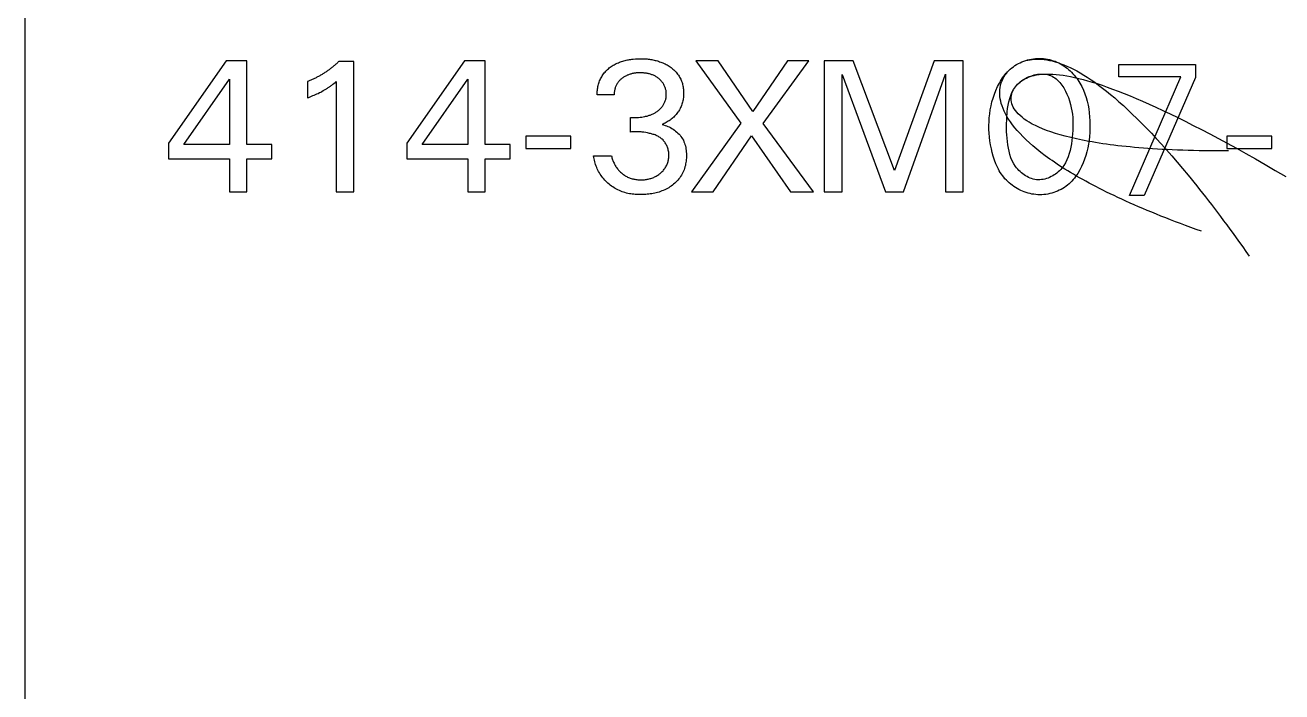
# Model space of a CAD drawing. Extents: x 430 to 1632, y -19 to 271.
# Drawn here: x 1216 to 1232.31, y 249.91 to 258.56 of the extents above; entities that cross this region are included whole.
import ezdxf

# ---------------------------------------------------------------- set-up
doc = ezdxf.new("R2010")
doc.units = 0
doc.header["$LTSCALE"] = 5
doc.header["$MEASUREMENT"] = 0
doc.layers.get('0').update_dxf_attribs({"linetype": 'CONTINUOUS'})

msp = doc.modelspace()

# ---------------------------------------------------------------- linework, layer by layer
at = {"linetype": 'Continuous'}
for p, q in [((1215.996, 143.852), (1215.996, 270.852)), ((1218.607, 258.102), (1217.857, 257.032)), ((1218.875, 258.102), (1218.607, 258.102)), ((1218.875, 257.013), (1218.875, 258.102)), ((1220.262, 258.093), (1220.069, 258.093)), ((1220.262, 256.402), (1220.262, 258.093)), ((1221.7, 258.102), (1220.951, 257.032)), ((1221.969, 258.102), (1221.7, 258.102)), ((1221.969, 257.013), (1221.969, 258.102)), ((1224.702, 258.102), (1225.287, 257.293)), ((1224.992, 258.102), (1224.702, 258.102)), ((1225.444, 257.442), (1224.992, 258.102)), ((1225.893, 258.102), (1225.444, 257.442)), ((1225.578, 257.288), (1226.17, 258.102)), ((1226.17, 258.102), (1225.893, 258.102)), ((1226.369, 258.102), (1226.369, 256.402)), ((1226.746, 258.102), (1226.369, 258.102)), ((1227.28, 256.679), (1226.746, 258.102)), ((1227.797, 258.102), (1227.28, 256.679)), ((1228.174, 258.102), (1227.797, 258.102)), ((1228.174, 256.402), (1228.174, 258.102)), ((1226.602, 256.402), (1226.602, 257.924)), ((1226.602, 257.924), (1227.162, 256.402)), ((1227.396, 256.402), (1227.941, 257.926)), ((1227.941, 257.926), (1227.941, 256.402)), ((1230.193, 257.892), (1230.193, 258.051)), ((1230.193, 258.051), (1231.187, 258.051)), ((1231.187, 258.051), (1231.187, 257.883)), ((1218.056, 257.013), (1218.647, 257.86)), ((1218.647, 257.86), (1218.647, 257.013)), ((1219.662, 257.831), (1219.662, 257.619)), ((1220.034, 257.83), (1220.034, 256.402)), ((1221.15, 257.013), (1221.741, 257.86)), ((1221.741, 257.86), (1221.741, 257.013)), ((1230.999, 257.892), (1230.193, 257.892)), ((1230.33, 256.352), (1230.999, 257.892)), ((1231.187, 257.883), (1230.522, 256.352)), ((1223.643, 257.66), (1223.422, 257.66)), ((1223.856, 257.176), (1223.856, 257.366)), ((1225.287, 257.293), (1224.645, 256.402)), ((1226.229, 256.402), (1225.578, 257.288)), ((1222.496, 257.122), (1222.496, 256.961)), ((1223.081, 257.122), (1222.496, 257.122)), ((1223.081, 256.961), (1223.081, 257.122)), ((1224.929, 256.402), (1225.425, 257.126)), ((1225.425, 257.126), (1225.932, 256.402)), ((1231.596, 257.122), (1231.596, 256.961)), ((1232.181, 257.122), (1231.596, 257.122)), ((1232.181, 256.961), (1232.181, 257.122)), ((1217.857, 257.032), (1217.857, 256.828)), ((1218.647, 257.013), (1218.056, 257.013)), ((1219.197, 257.013), (1218.875, 257.013)), ((1219.197, 256.828), (1219.197, 257.013)), ((1220.951, 257.032), (1220.951, 256.828)), ((1221.741, 257.013), (1221.15, 257.013)), ((1222.291, 257.013), (1221.969, 257.013)), ((1222.291, 256.828), (1222.291, 257.013)), ((1222.496, 256.961), (1223.081, 256.961)), ((1231.596, 256.961), (1232.181, 256.961)), ((1217.857, 256.828), (1218.647, 256.828)), ((1218.647, 256.828), (1218.647, 256.402)), ((1218.875, 256.402), (1218.875, 256.828)), ((1218.875, 256.828), (1219.197, 256.828)), ((1220.951, 256.828), (1221.741, 256.828)), ((1221.741, 256.828), (1221.741, 256.402)), ((1221.969, 256.402), (1221.969, 256.828)), ((1221.969, 256.828), (1222.291, 256.828)), ((1223.374, 256.866), (1223.607, 256.866)), ((1218.647, 256.402), (1218.875, 256.402)), ((1220.034, 256.402), (1220.262, 256.402)), ((1221.741, 256.402), (1221.969, 256.402)), ((1224.645, 256.402), (1224.929, 256.402)), ((1225.932, 256.402), (1226.229, 256.402)), ((1226.369, 256.402), (1226.602, 256.402)), ((1227.162, 256.402), (1227.396, 256.402)), ((1227.941, 256.402), (1228.174, 256.402)), ((1230.522, 256.352), (1230.33, 256.352))]:
    msp.add_line(p, q, dxfattribs=at)
at = {"color": 7, "linetype": 'Continuous'}
msp.add_line((1215.996, -17.648), (1215.996, 269.352), dxfattribs=at)
at = {"linetype": 'Continuous'}
for points in [[(1220.069, 258.093), (1220.061, 258.085), (1220.053, 258.077), (1220.045, 258.07), (1220.037, 258.062), (1220.029, 258.055), (1220.02, 258.048), (1220.012, 258.041), (1220.003, 258.033), (1219.995, 258.026), (1219.986, 258.019), (1219.978, 258.012), (1219.969, 258.006), (1219.96, 257.999), (1219.951, 257.992), (1219.942, 257.985), (1219.934, 257.979), (1219.925, 257.973), (1219.915, 257.966), (1219.906, 257.96), (1219.897, 257.954), (1219.888, 257.948), (1219.879, 257.942), (1219.869, 257.936), (1219.86, 257.93), (1219.85, 257.924), (1219.841, 257.918), (1219.831, 257.913), (1219.822, 257.907), (1219.812, 257.902), (1219.802, 257.896), (1219.793, 257.891), (1219.783, 257.886), (1219.773, 257.881), (1219.763, 257.876), (1219.753, 257.871), (1219.743, 257.866), (1219.733, 257.862), (1219.723, 257.857), (1219.713, 257.852), (1219.703, 257.848), (1219.693, 257.844), (1219.683, 257.839), (1219.672, 257.835), (1219.662, 257.831)], [(1223.422, 257.66), (1223.422, 257.675), (1223.423, 257.69), (1223.423, 257.705), (1223.425, 257.721), (1223.427, 257.736), (1223.429, 257.751), (1223.432, 257.766), (1223.435, 257.781), (1223.439, 257.796), (1223.443, 257.81), (1223.448, 257.825), (1223.453, 257.839), (1223.459, 257.853), (1223.465, 257.867), (1223.472, 257.88), (1223.48, 257.894), (1223.487, 257.907), (1223.496, 257.919), (1223.505, 257.932), (1223.514, 257.944), (1223.524, 257.955), (1223.534, 257.966), (1223.545, 257.977), (1223.556, 257.987), (1223.568, 257.998), (1223.579, 258.007), (1223.591, 258.016), (1223.604, 258.025), (1223.616, 258.034), (1223.629, 258.042), (1223.642, 258.05), (1223.656, 258.057), (1223.669, 258.064), (1223.683, 258.07), (1223.697, 258.076), (1223.711, 258.082), (1223.725, 258.087), (1223.739, 258.092), (1223.754, 258.097), (1223.768, 258.101), (1223.783, 258.105), (1223.798, 258.109), (1223.813, 258.112), (1223.828, 258.115), (1223.843, 258.117), (1223.858, 258.119), (1223.873, 258.121), (1223.888, 258.123), (1223.918, 258.126), (1223.948, 258.127), (1223.979, 258.128), (1224.009, 258.127), (1224.039, 258.126), (1224.069, 258.124), (1224.085, 258.122), (1224.1, 258.12), (1224.115, 258.118), (1224.13, 258.116), (1224.144, 258.113), (1224.159, 258.11), (1224.174, 258.106), (1224.189, 258.103), (1224.203, 258.099), (1224.218, 258.094), (1224.232, 258.089), (1224.247, 258.084), (1224.261, 258.079), (1224.275, 258.073), (1224.289, 258.067), (1224.302, 258.06), (1224.316, 258.053), (1224.329, 258.046), (1224.342, 258.038), (1224.355, 258.03), (1224.367, 258.021), (1224.38, 258.012), (1224.392, 258.003), (1224.404, 257.993), (1224.415, 257.983), (1224.426, 257.973), (1224.437, 257.962), (1224.447, 257.951), (1224.457, 257.939), (1224.466, 257.927), (1224.475, 257.915), (1224.484, 257.902), (1224.491, 257.889), (1224.499, 257.876), (1224.506, 257.862), (1224.512, 257.848), (1224.517, 257.834), (1224.523, 257.82), (1224.527, 257.805), (1224.531, 257.791), (1224.534, 257.776), (1224.537, 257.761), (1224.539, 257.746), (1224.541, 257.731), (1224.543, 257.716), (1224.543, 257.701), (1224.544, 257.685), (1224.544, 257.67), (1224.543, 257.655), (1224.542, 257.64), (1224.541, 257.625), (1224.539, 257.609), (1224.537, 257.594), (1224.534, 257.58), (1224.53, 257.565), (1224.526, 257.55), (1224.522, 257.536), (1224.517, 257.521), (1224.511, 257.507), (1224.505, 257.493), (1224.498, 257.48), (1224.491, 257.466), (1224.483, 257.453), (1224.475, 257.44), (1224.466, 257.428), (1224.457, 257.416), (1224.447, 257.404), (1224.437, 257.393), (1224.427, 257.382), (1224.416, 257.371), (1224.405, 257.361), (1224.393, 257.351), (1224.381, 257.341), (1224.369, 257.332), (1224.357, 257.323), (1224.344, 257.315), (1224.332, 257.307), (1224.319, 257.299), (1224.305, 257.292), (1224.292, 257.285), (1224.278, 257.278), (1224.264, 257.272)], [(1231.266, 255.889), (1231.196, 255.913), (1231.127, 255.938), (1231.06, 255.963), (1230.994, 255.988), (1230.929, 256.012), (1230.865, 256.037), (1230.802, 256.061), (1230.74, 256.086), (1230.68, 256.11), (1230.62, 256.135), (1230.562, 256.159), (1230.504, 256.183), (1230.448, 256.207), (1230.393, 256.231), (1230.338, 256.255), (1230.285, 256.279), (1230.233, 256.303), (1230.182, 256.327), (1230.131, 256.351), (1230.082, 256.374), (1230.034, 256.398), (1229.987, 256.421), (1229.94, 256.444), (1229.895, 256.468), (1229.851, 256.491), (1229.807, 256.514), (1229.765, 256.537), (1229.724, 256.56), (1229.683, 256.583), (1229.643, 256.605), (1229.605, 256.628), (1229.567, 256.65), (1229.53, 256.673), (1229.494, 256.695), (1229.459, 256.717), (1229.424, 256.739), (1229.391, 256.761), (1229.358, 256.783), (1229.327, 256.805), (1229.296, 256.826), (1229.237, 256.869), (1229.181, 256.912), (1229.128, 256.954), (1229.078, 256.995), (1229.032, 257.036), (1228.988, 257.076), (1228.947, 257.116), (1228.91, 257.155), (1228.875, 257.194), (1228.843, 257.232), (1228.813, 257.27), (1228.786, 257.307), (1228.762, 257.343), (1228.74, 257.378), (1228.721, 257.413), (1228.704, 257.448), (1228.69, 257.481), (1228.677, 257.514), (1228.667, 257.547), (1228.659, 257.578), (1228.653, 257.609), (1228.649, 257.639), (1228.647, 257.668), (1228.647, 257.697), (1228.648, 257.725), (1228.651, 257.752), (1228.656, 257.778), (1228.663, 257.803), (1228.671, 257.828), (1228.681, 257.851), (1228.692, 257.874), (1228.704, 257.896), (1228.718, 257.917), (1228.733, 257.937), (1228.749, 257.957), (1228.766, 257.975), (1228.784, 257.992), (1228.803, 258.009), (1228.824, 258.024), (1228.844, 258.039), (1228.866, 258.052), (1228.889, 258.065), (1228.912, 258.076), (1228.935, 258.086), (1228.96, 258.096), (1228.984, 258.104), (1229.009, 258.111), (1229.035, 258.118), (1229.06, 258.123), (1229.086, 258.127), (1229.112, 258.13), (1229.138, 258.131), (1229.164, 258.132), (1229.19, 258.131), (1229.216, 258.129), (1229.242, 258.126), (1229.268, 258.122), (1229.293, 258.117), (1229.318, 258.11), (1229.342, 258.102), (1229.366, 258.094), (1229.39, 258.083), (1229.413, 258.072), (1229.436, 258.06), (1229.458, 258.047), (1229.479, 258.033), (1229.5, 258.018), (1229.521, 258.003), (1229.541, 257.986), (1229.56, 257.969), (1229.579, 257.951), (1229.596, 257.933), (1229.614, 257.914), (1229.63, 257.894), (1229.646, 257.874), (1229.661, 257.853), (1229.675, 257.832), (1229.688, 257.81), (1229.713, 257.766), (1229.734, 257.72), (1229.753, 257.673), (1229.769, 257.625), (1229.782, 257.576), (1229.794, 257.526), (1229.802, 257.476), (1229.809, 257.425), (1229.814, 257.374), (1229.817, 257.323), (1229.818, 257.272), (1229.818, 257.221), (1229.816, 257.17), (1229.812, 257.119), (1229.807, 257.069), (1229.8, 257.019), (1229.79, 256.97), (1229.779, 256.921), (1229.765, 256.872), (1229.749, 256.824), (1229.731, 256.776), (1229.71, 256.73), (1229.687, 256.684), (1229.661, 256.64), (1229.647, 256.619), (1229.632, 256.598), (1229.617, 256.578), (1229.6, 256.559), (1229.583, 256.54), (1229.566, 256.522), (1229.547, 256.505), (1229.528, 256.488), (1229.508, 256.473), (1229.487, 256.458), (1229.465, 256.444), (1229.443, 256.432), (1229.42, 256.42), (1229.396, 256.409), (1229.372, 256.399), (1229.347, 256.391), (1229.322, 256.383), (1229.297, 256.377), (1229.271, 256.371), (1229.245, 256.367), (1229.219, 256.364), (1229.193, 256.362), (1229.167, 256.362), (1229.141, 256.363), (1229.116, 256.365), (1229.09, 256.368), (1229.065, 256.372), (1229.04, 256.377), (1229.015, 256.383), (1228.99, 256.391), (1228.966, 256.399), (1228.942, 256.409), (1228.919, 256.419), (1228.896, 256.431), (1228.874, 256.443), (1228.852, 256.456), (1228.83, 256.47), (1228.809, 256.485), (1228.789, 256.501), (1228.77, 256.517), (1228.751, 256.534), (1228.733, 256.552), (1228.715, 256.571), (1228.699, 256.59), (1228.683, 256.61), (1228.668, 256.631), (1228.654, 256.652), (1228.641, 256.674), (1228.629, 256.696), (1228.617, 256.719), (1228.597, 256.765), (1228.579, 256.813), (1228.563, 256.862), (1228.55, 256.911), (1228.538, 256.96), (1228.528, 257.01), (1228.52, 257.06)], [(1228.889, 258.065), (1228.912, 258.076), (1228.936, 258.086), (1228.961, 258.095), (1228.987, 258.103), (1229.013, 258.11), (1229.041, 258.115), (1229.069, 258.119), (1229.098, 258.122), (1229.129, 258.123), (1229.16, 258.123), (1229.191, 258.121), (1229.224, 258.118), (1229.258, 258.113), (1229.292, 258.106), (1229.328, 258.098), (1229.365, 258.088), (1229.402, 258.077), (1229.44, 258.063), (1229.48, 258.048), (1229.52, 258.031), (1229.562, 258.012), (1229.604, 257.991), (1229.647, 257.968), (1229.692, 257.943), (1229.737, 257.916), (1229.784, 257.886), (1229.832, 257.855), (1229.88, 257.821), (1229.93, 257.785), (1229.981, 257.747), (1230.033, 257.706), (1230.086, 257.663), (1230.14, 257.618), (1230.195, 257.57), (1230.252, 257.519), (1230.309, 257.466), (1230.368, 257.41), (1230.428, 257.352), (1230.489, 257.291), (1230.551, 257.227), (1230.615, 257.161), (1230.679, 257.092), (1230.745, 257.02), (1230.812, 256.945), (1230.881, 256.867), (1230.95, 256.786), (1231.021, 256.702), (1231.093, 256.615), (1231.13, 256.57), (1231.167, 256.524), (1231.204, 256.478), (1231.241, 256.431), (1231.279, 256.383), (1231.317, 256.334), (1231.356, 256.285), (1231.394, 256.235), (1231.434, 256.184), (1231.473, 256.132), (1231.513, 256.079), (1231.553, 256.025), (1231.593, 255.971), (1231.634, 255.916), (1231.675, 255.859), (1231.717, 255.802), (1231.759, 255.744), (1231.801, 255.686), (1231.843, 255.626), (1231.886, 255.566)], [(1223.856, 257.366), (1223.877, 257.365), (1223.897, 257.364), (1223.918, 257.364), (1223.938, 257.365), (1223.958, 257.366), (1223.978, 257.368), (1223.999, 257.37), (1224.019, 257.374), (1224.039, 257.377), (1224.049, 257.38), (1224.059, 257.382), (1224.069, 257.384), (1224.078, 257.387), (1224.088, 257.39), (1224.098, 257.393), (1224.108, 257.397), (1224.117, 257.4), (1224.127, 257.404), (1224.137, 257.408), (1224.146, 257.413), (1224.155, 257.417), (1224.164, 257.422), (1224.173, 257.427), (1224.182, 257.432), (1224.191, 257.438), (1224.2, 257.444), (1224.208, 257.45), (1224.216, 257.456), (1224.224, 257.462), (1224.232, 257.469), (1224.239, 257.476), (1224.246, 257.484), (1224.253, 257.491), (1224.26, 257.499), (1224.266, 257.507), (1224.272, 257.515), (1224.278, 257.524), (1224.283, 257.533), (1224.288, 257.542), (1224.293, 257.551), (1224.297, 257.56), (1224.301, 257.57), (1224.305, 257.58), (1224.308, 257.589), (1224.311, 257.599), (1224.313, 257.609), (1224.315, 257.62), (1224.317, 257.63), (1224.318, 257.64), (1224.319, 257.651), (1224.319, 257.661), (1224.319, 257.671), (1224.319, 257.682), (1224.318, 257.692), (1224.316, 257.702), (1224.315, 257.713), (1224.313, 257.723), (1224.31, 257.733), (1224.307, 257.743), (1224.304, 257.753), (1224.301, 257.763), (1224.297, 257.772), (1224.292, 257.781), (1224.287, 257.791), (1224.282, 257.8), (1224.276, 257.808), (1224.271, 257.817), (1224.264, 257.825), (1224.258, 257.833), (1224.251, 257.841), (1224.244, 257.849), (1224.236, 257.856), (1224.229, 257.863), (1224.221, 257.87), (1224.213, 257.876), (1224.204, 257.883), (1224.196, 257.888), (1224.187, 257.894), (1224.178, 257.899), (1224.169, 257.904), (1224.16, 257.909), (1224.151, 257.913), (1224.141, 257.917), (1224.132, 257.92), (1224.122, 257.924), (1224.112, 257.927), (1224.102, 257.93), (1224.092, 257.932), (1224.082, 257.934), (1224.072, 257.936), (1224.062, 257.938), (1224.052, 257.94), (1224.042, 257.941), (1224.031, 257.942), (1224.021, 257.943), (1224.011, 257.944), (1224, 257.944), (1223.99, 257.945), (1223.98, 257.945), (1223.969, 257.945), (1223.959, 257.945), (1223.949, 257.944), (1223.938, 257.943), (1223.928, 257.943), (1223.918, 257.941), (1223.908, 257.94), (1223.898, 257.938), (1223.888, 257.937), (1223.877, 257.934), (1223.867, 257.932), (1223.858, 257.929), (1223.848, 257.926), (1223.838, 257.923), (1223.828, 257.92), (1223.819, 257.916), (1223.809, 257.912), (1223.8, 257.907), (1223.79, 257.902), (1223.781, 257.897), (1223.772, 257.892), (1223.763, 257.886), (1223.755, 257.88), (1223.746, 257.874), (1223.738, 257.867), (1223.73, 257.861), (1223.722, 257.854), (1223.715, 257.847), (1223.708, 257.839), (1223.701, 257.831), (1223.694, 257.824), (1223.688, 257.816), (1223.683, 257.807), (1223.677, 257.799), (1223.672, 257.79), (1223.668, 257.781), (1223.664, 257.772), (1223.66, 257.763), (1223.657, 257.754), (1223.654, 257.744), (1223.651, 257.734), (1223.649, 257.724), (1223.647, 257.714), (1223.646, 257.704), (1223.644, 257.693), (1223.643, 257.682), (1223.643, 257.671), (1223.643, 257.66)], [(1228.52, 257.06), (1228.513, 257.11), (1228.509, 257.16), (1228.507, 257.211), (1228.506, 257.261), (1228.508, 257.312), (1228.511, 257.362), (1228.517, 257.413), (1228.524, 257.464), (1228.534, 257.515), (1228.546, 257.566), (1228.561, 257.617), (1228.577, 257.668), (1228.596, 257.717), (1228.618, 257.765), (1228.642, 257.812), (1228.655, 257.834), (1228.668, 257.856), (1228.683, 257.878), (1228.698, 257.899), (1228.714, 257.919), (1228.73, 257.938), (1228.747, 257.957), (1228.765, 257.975), (1228.784, 257.992), (1228.803, 258.009), (1228.824, 258.024)], [(1231.617, 256.93), (1231.538, 256.93), (1231.46, 256.931), (1231.383, 256.931), (1231.308, 256.932), (1231.235, 256.934), (1231.163, 256.935), (1231.092, 256.937), (1231.022, 256.939), (1230.954, 256.942), (1230.887, 256.945), (1230.821, 256.948), (1230.757, 256.951), (1230.693, 256.955), (1230.632, 256.959), (1230.571, 256.963), (1230.512, 256.968), (1230.453, 256.972), (1230.396, 256.977), (1230.341, 256.982), (1230.286, 256.988), (1230.233, 256.994), (1230.181, 256.999), (1230.13, 257.006), (1230.08, 257.012), (1230.031, 257.019), (1229.984, 257.025), (1229.937, 257.032), (1229.892, 257.039), (1229.848, 257.047), (1229.805, 257.054), (1229.722, 257.07), (1229.643, 257.086), (1229.568, 257.103), (1229.498, 257.121), (1229.431, 257.139), (1229.369, 257.158), (1229.31, 257.177), (1229.255, 257.197), (1229.203, 257.217), (1229.155, 257.238), (1229.11, 257.259), (1229.069, 257.28), (1229.031, 257.302), (1228.997, 257.323), (1228.965, 257.345), (1228.936, 257.367), (1228.911, 257.389), (1228.888, 257.412), (1228.868, 257.434), (1228.85, 257.456), (1228.836, 257.478), (1228.823, 257.5), (1228.813, 257.522), (1228.806, 257.544), (1228.8, 257.566), (1228.797, 257.587), (1228.796, 257.608), (1228.797, 257.629), (1228.799, 257.65), (1228.804, 257.67), (1228.81, 257.689), (1228.818, 257.708), (1228.827, 257.727), (1228.838, 257.745), (1228.85, 257.762), (1228.864, 257.779), (1228.878, 257.795), (1228.894, 257.811), (1228.911, 257.825), (1228.929, 257.839), (1228.947, 257.852), (1228.966, 257.864), (1228.986, 257.876), (1229.007, 257.886), (1229.028, 257.895), (1229.049, 257.903), (1229.071, 257.911), (1229.093, 257.917), (1229.115, 257.922), (1229.138, 257.925), (1229.16, 257.928), (1229.182, 257.929), (1229.204, 257.929), (1229.225, 257.928), (1229.247, 257.925), (1229.267, 257.921), (1229.287, 257.915), (1229.307, 257.908), (1229.326, 257.899), (1229.344, 257.889), (1229.362, 257.878), (1229.378, 257.865), (1229.395, 257.851), (1229.41, 257.836), (1229.425, 257.82), (1229.453, 257.786), (1229.478, 257.748), (1229.5, 257.708), (1229.52, 257.666), (1229.538, 257.623), (1229.553, 257.579), (1229.565, 257.535), (1229.576, 257.492), (1229.584, 257.449), (1229.59, 257.407), (1229.594, 257.365), (1229.596, 257.322), (1229.597, 257.28), (1229.596, 257.238), (1229.594, 257.196), (1229.591, 257.153), (1229.582, 257.067), (1229.577, 257.024), (1229.569, 256.981), (1229.56, 256.938), (1229.549, 256.896), (1229.536, 256.855), (1229.52, 256.815), (1229.501, 256.776), (1229.479, 256.74), (1229.453, 256.706), (1229.439, 256.689), (1229.423, 256.674), (1229.407, 256.659), (1229.39, 256.644), (1229.372, 256.631), (1229.354, 256.619), (1229.335, 256.607), (1229.315, 256.597), (1229.295, 256.587), (1229.274, 256.579), (1229.253, 256.572), (1229.232, 256.566), (1229.211, 256.562), (1229.189, 256.559), (1229.168, 256.557), (1229.146, 256.557), (1229.125, 256.558), (1229.103, 256.561), (1229.082, 256.566), (1229.061, 256.572), (1229.041, 256.579), (1229.021, 256.588), (1229.001, 256.598), (1228.982, 256.609), (1228.963, 256.621), (1228.945, 256.634), (1228.928, 256.648), (1228.911, 256.662), (1228.896, 256.678), (1228.88, 256.694), (1228.866, 256.711), (1228.853, 256.729), (1228.83, 256.765), (1228.81, 256.804), (1228.793, 256.843), (1228.779, 256.884), (1228.768, 256.926), (1228.759, 256.968), (1228.752, 257.011), (1228.746, 257.053), (1228.742, 257.096), (1228.738, 257.138), (1228.736, 257.18), (1228.735, 257.264), (1228.738, 257.35), (1228.744, 257.437), (1228.749, 257.481), (1228.756, 257.525), (1228.764, 257.568), (1228.776, 257.61), (1228.789, 257.651), (1228.806, 257.691), (1228.827, 257.728), (1228.839, 257.746), (1228.851, 257.764), (1228.865, 257.78), (1228.88, 257.796), (1228.895, 257.812), (1228.912, 257.826), (1228.931, 257.84), (1228.95, 257.853), (1228.971, 257.865), (1228.993, 257.876), (1229.017, 257.886), (1229.042, 257.896), (1229.068, 257.904), (1229.096, 257.911), (1229.126, 257.917), (1229.157, 257.921), (1229.19, 257.925), (1229.224, 257.927), (1229.26, 257.928), (1229.298, 257.928), (1229.338, 257.926), (1229.38, 257.923), (1229.424, 257.918), (1229.469, 257.912), (1229.517, 257.904)], [(1219.662, 257.619), (1219.679, 257.626), (1219.697, 257.633), (1219.714, 257.64), (1219.731, 257.648), (1219.748, 257.655), (1219.765, 257.663), (1219.782, 257.67), (1219.799, 257.678), (1219.816, 257.687), (1219.833, 257.695), (1219.849, 257.704), (1219.866, 257.713), (1219.882, 257.722), (1219.898, 257.732), (1219.906, 257.736), (1219.914, 257.741), (1219.922, 257.746), (1219.93, 257.752), (1219.937, 257.757), (1219.945, 257.762), (1219.953, 257.767), (1219.96, 257.773), (1219.968, 257.778), (1219.976, 257.784), (1219.99, 257.795), (1220.005, 257.807), (1220.02, 257.818), (1220.034, 257.83)], [(1229.517, 257.904), (1229.566, 257.895), (1229.618, 257.884), (1229.672, 257.872), (1229.728, 257.858), (1229.786, 257.842), (1229.847, 257.824), (1229.91, 257.804), (1229.975, 257.783), (1230.042, 257.759), (1230.112, 257.734), (1230.185, 257.707), (1230.26, 257.678), (1230.338, 257.646), (1230.418, 257.613), (1230.501, 257.577), (1230.586, 257.539), (1230.675, 257.499), (1230.766, 257.457), (1230.86, 257.412), (1230.957, 257.365), (1231.056, 257.315), (1231.159, 257.263), (1231.265, 257.209), (1231.374, 257.152), (1231.485, 257.093), (1231.6, 257.03), (1231.719, 256.966), (1231.84, 256.898), (1231.965, 256.828), (1232.093, 256.755), (1232.158, 256.718), (1232.224, 256.679), (1232.291, 256.64), (1232.359, 256.601)], [(1224.264, 257.272), (1224.283, 257.268), (1224.302, 257.263), (1224.32, 257.257), (1224.339, 257.25), (1224.357, 257.242), (1224.374, 257.233), (1224.392, 257.223), (1224.408, 257.213), (1224.425, 257.201), (1224.44, 257.189), (1224.456, 257.176), (1224.47, 257.163), (1224.484, 257.149), (1224.497, 257.134), (1224.509, 257.118), (1224.52, 257.102), (1224.531, 257.086), (1224.54, 257.069), (1224.548, 257.051), (1224.555, 257.033), (1224.561, 257.014), (1224.566, 256.996), (1224.571, 256.977), (1224.574, 256.957), (1224.577, 256.938), (1224.578, 256.918), (1224.58, 256.898), (1224.58, 256.878), (1224.58, 256.859), (1224.579, 256.839), (1224.578, 256.82), (1224.576, 256.8), (1224.573, 256.781), (1224.57, 256.762), (1224.566, 256.743), (1224.561, 256.724), (1224.555, 256.705), (1224.549, 256.687), (1224.541, 256.668), (1224.534, 256.651), (1224.525, 256.633), (1224.515, 256.616), (1224.505, 256.599), (1224.494, 256.583), (1224.482, 256.568), (1224.47, 256.552), (1224.457, 256.538), (1224.443, 256.524), (1224.429, 256.511), (1224.414, 256.498), (1224.398, 256.486), (1224.383, 256.474), (1224.366, 256.464), (1224.35, 256.453), (1224.333, 256.444), (1224.315, 256.435), (1224.298, 256.426), (1224.28, 256.418), (1224.262, 256.411), (1224.243, 256.405), (1224.225, 256.398), (1224.206, 256.393), (1224.187, 256.388), (1224.168, 256.383), (1224.149, 256.379), (1224.13, 256.376), (1224.111, 256.373), (1224.091, 256.37), (1224.072, 256.368), (1224.053, 256.366), (1224.033, 256.365), (1224.014, 256.364), (1223.994, 256.364), (1223.975, 256.364), (1223.955, 256.364), (1223.936, 256.365), (1223.916, 256.366), (1223.897, 256.368), (1223.877, 256.37), (1223.858, 256.373), (1223.839, 256.376), (1223.82, 256.38), (1223.801, 256.385), (1223.782, 256.39), (1223.763, 256.396), (1223.745, 256.402), (1223.727, 256.409), (1223.709, 256.417), (1223.691, 256.425), (1223.674, 256.434), (1223.656, 256.443), (1223.64, 256.453), (1223.623, 256.464), (1223.607, 256.475), (1223.591, 256.486), (1223.576, 256.499), (1223.561, 256.511), (1223.547, 256.524), (1223.533, 256.538), (1223.519, 256.552), (1223.506, 256.567), (1223.494, 256.582), (1223.482, 256.597), (1223.471, 256.613), (1223.46, 256.629), (1223.45, 256.646), (1223.44, 256.663), (1223.431, 256.68), (1223.423, 256.698), (1223.415, 256.716), (1223.408, 256.734), (1223.401, 256.753), (1223.395, 256.771), (1223.39, 256.79), (1223.385, 256.809), (1223.381, 256.828), (1223.377, 256.847), (1223.374, 256.866)], [(1223.607, 256.866), (1223.61, 256.854), (1223.613, 256.841), (1223.617, 256.829), (1223.621, 256.817), (1223.625, 256.806), (1223.629, 256.794), (1223.634, 256.783), (1223.64, 256.772), (1223.645, 256.761), (1223.651, 256.751), (1223.657, 256.74), (1223.663, 256.73), (1223.67, 256.72), (1223.677, 256.71), (1223.684, 256.7), (1223.692, 256.69), (1223.7, 256.681), (1223.708, 256.672), (1223.717, 256.663), (1223.726, 256.654), (1223.735, 256.646), (1223.744, 256.638), (1223.754, 256.63), (1223.764, 256.623), (1223.774, 256.616), (1223.784, 256.609), (1223.795, 256.603), (1223.806, 256.597), (1223.817, 256.592), (1223.828, 256.587), (1223.84, 256.582), (1223.851, 256.578), (1223.863, 256.574), (1223.875, 256.571), (1223.887, 256.568), (1223.899, 256.565), (1223.911, 256.563), (1223.924, 256.561), (1223.936, 256.559), (1223.948, 256.558), (1223.961, 256.557), (1223.973, 256.557), (1223.986, 256.556), (1223.998, 256.556), (1224.011, 256.557), (1224.023, 256.557), (1224.036, 256.558), (1224.048, 256.56), (1224.06, 256.561), (1224.072, 256.563), (1224.084, 256.566), (1224.096, 256.569), (1224.108, 256.572), (1224.12, 256.575), (1224.132, 256.579), (1224.144, 256.583), (1224.155, 256.588), (1224.166, 256.593), (1224.177, 256.599), (1224.188, 256.604), (1224.199, 256.611), (1224.21, 256.617), (1224.22, 256.624), (1224.23, 256.632), (1224.24, 256.639), (1224.249, 256.648), (1224.258, 256.656), (1224.267, 256.665), (1224.276, 256.674), (1224.284, 256.683), (1224.291, 256.693), (1224.299, 256.703), (1224.306, 256.713), (1224.312, 256.724), (1224.318, 256.734), (1224.324, 256.745), (1224.329, 256.757), (1224.333, 256.768), (1224.338, 256.78), (1224.341, 256.792), (1224.344, 256.804), (1224.347, 256.816), (1224.349, 256.828), (1224.351, 256.841), (1224.352, 256.853), (1224.353, 256.866), (1224.353, 256.878), (1224.352, 256.891), (1224.351, 256.903), (1224.35, 256.916), (1224.348, 256.929), (1224.345, 256.941), (1224.342, 256.953), (1224.338, 256.966), (1224.334, 256.978), (1224.33, 256.989), (1224.325, 257.001), (1224.319, 257.012), (1224.313, 257.023), (1224.306, 257.034), (1224.3, 257.044), (1224.292, 257.054), (1224.284, 257.064), (1224.276, 257.073), (1224.267, 257.082), (1224.258, 257.09), (1224.249, 257.097), (1224.239, 257.104), (1224.228, 257.111), (1224.218, 257.117), (1224.207, 257.123), (1224.196, 257.128), (1224.185, 257.133), (1224.173, 257.138), (1224.161, 257.142), (1224.149, 257.146), (1224.137, 257.15), (1224.125, 257.153), (1224.113, 257.156), (1224.101, 257.159), (1224.076, 257.165), (1224.052, 257.169), (1224.028, 257.173), (1224.016, 257.175), (1224.004, 257.176), (1223.992, 257.177), (1223.979, 257.179), (1223.967, 257.179), (1223.955, 257.18), (1223.943, 257.18), (1223.931, 257.18), (1223.919, 257.18), (1223.906, 257.18), (1223.894, 257.179), (1223.881, 257.178), (1223.869, 257.177), (1223.856, 257.176)]]:
    msp.add_lwpolyline(points, dxfattribs=at)

doc.saveas('drawing.dxf')
